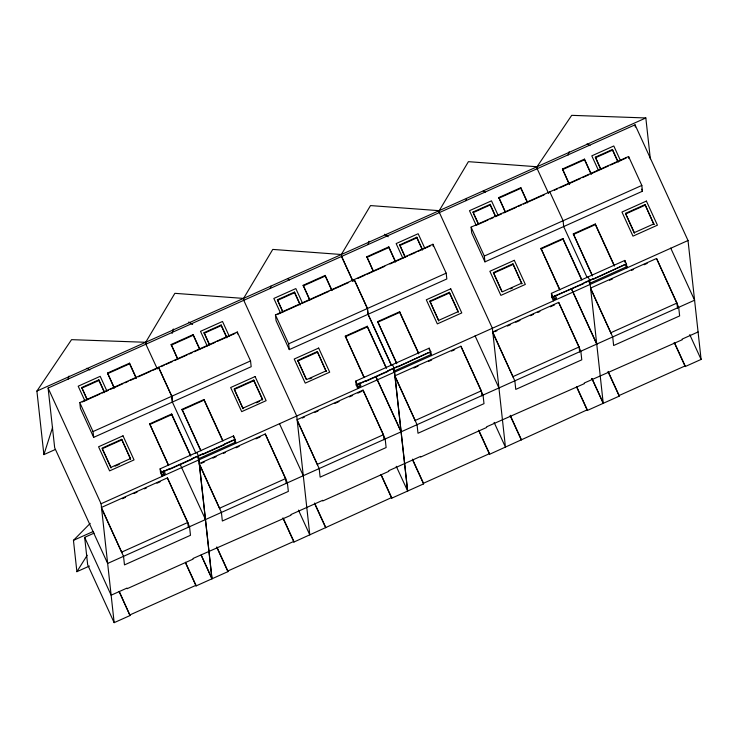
<?xml version="1.0" encoding="UTF-8"?>
<svg xmlns="http://www.w3.org/2000/svg" width="738" height="738" viewBox="0 0 738 738"><rect width="100%" height="100%" fill="white"/><g stroke="black" fill="none" stroke-linecap="round" stroke-linejoin="round"><path stroke-width="1.11" d="M172.111 333.438L173.301 328.982M270.311 288.41L270.911 286.187M368.059 244.573L368.954 241.234M465.955 200.671L466.554 198.439M55.396 449.46L43.893 454.617L52.61 427.357M67.951 379.378L69.003 376.103M568.112 155.054L569.164 151.788M243.697 300.348L243.605 298.355L272.756 249.416L341.39 254.509L341.602 256.787M341.353 254.518L370.504 205.579L439.128 210.671L439.341 212.599M494.1 422.385L505.456 447.173L492.366 328.262L439.405 212.572L439.258 210.616L468.409 161.668L537.033 166.76L571.71 115.34L645.833 117.96L650.335 158.818M90.202 523.371L73.449 540.354L76.89 571.682L87.195 555.262M43.893 454.617L36.9 391.066L71.549 339.655L145.672 342.284M36.9 391.066L243.485 298.41L174.86 293.327L145.709 342.266L145.958 344.535M243.605 298.355L439.128 210.671M439.258 210.616L645.833 117.96M670.722 248.097L694.587 300.209L107.647 563.445L54.677 447.754L48.108 388.059L635.049 124.823L688.019 240.514L701.1 359.424L685.215 366.555L674.172 342.45M114.242 388.197L107.527 373.041L129.528 363.17L136.17 377.69M177.415 358.613L171.17 344.489L193.172 334.628L199.823 349.139M309.886 300.449L303.17 285.292L325.172 275.422L331.814 289.942M373.059 270.874L366.823 256.741L388.815 246.879L395.467 261.4M505.06 211.668L498.814 197.544L520.816 187.683L527.467 202.194M568.703 183.125L562.467 169.002L584.468 159.131L591.11 173.651M107.6 373.677L129.593 363.816L129.528 363.17M171.244 345.135L193.245 335.264L193.172 334.628M303.244 285.938L325.246 276.067L325.172 275.422M366.887 257.387L388.889 247.525L388.815 246.879M498.888 198.19L520.89 188.319L520.816 187.683M562.531 169.639L584.533 159.777L584.468 159.131M86.918 399.313L81.743 387.505L98.855 379.83L104.427 392.007M209.232 344.452L204.057 332.654L221.169 324.978L226.741 337.155M282.571 311.565L277.387 299.757L294.499 292.082L300.071 304.268M404.885 256.713L399.701 244.905L416.813 237.23L422.385 249.407M490.143 204.343L490.216 204.979L473.104 212.655L473.03 212.018L490.143 204.343L495.715 216.52M600.529 168.965L595.345 157.157L612.457 149.482L618.029 161.659M81.807 388.151L98.92 380.476L98.855 379.83M204.122 333.29L221.234 325.615L221.169 324.978M277.46 300.403L294.563 292.728L294.499 292.082M399.775 245.551L416.878 237.876L416.813 237.23M595.418 157.803L612.531 150.128L612.457 149.482M79.787 402.644L237.295 331.999L250.542 360.919L251.178 366.712L93.661 437.357L80.424 408.437L79.787 402.644L93.025 431.564L93.661 437.357M275.431 314.895L432.938 244.25L446.186 273.171L446.822 278.964L289.305 349.609L276.067 320.689L275.431 314.895L288.669 343.816L289.305 349.609M471.075 227.147L628.591 156.502L641.829 185.432L642.466 191.225L484.958 261.861L471.711 232.94L471.075 227.147L484.312 256.068L484.958 261.861M82.278 401.97L99.953 394.046M102.028 393.114L108.265 390.319M110.349 389.387L122.822 383.788M124.907 382.856L128.025 381.454M130.1 380.522L136.336 377.727M138.421 376.795L150.893 371.196M152.978 370.264L156.096 368.862M161.078 366.629L164.196 365.236M166.281 364.295L172.517 361.5M174.592 360.568L187.074 354.969M189.149 354.037L192.267 352.644M194.352 351.712L215.145 342.386M217.221 341.454L234.896 333.521M277.922 314.231L300.79 303.973M302.875 303.032L309.111 300.237M311.196 299.305L328.871 291.381M330.947 290.449L348.622 282.516M357.764 278.42L365.042 275.154M367.118 274.222L384.793 266.298M389.996 263.964L407.671 256.04M409.747 255.099L415.992 252.304M418.068 251.372L430.549 245.772M475.65 225.551L488.122 219.952M490.198 219.02L493.325 217.618M495.401 216.686L501.637 213.891M503.722 212.959L516.194 207.36M518.279 206.428L521.397 205.035M523.473 204.094L544.266 194.777M554.45 190.21L557.568 188.808M559.644 187.876L580.446 178.55M582.522 177.618L588.758 174.814M590.843 173.882L608.518 165.958M610.594 165.026L616.83 162.231M618.914 161.299L626.193 158.033M93.025 431.564L250.542 360.919M288.669 343.816L446.186 273.171M484.312 256.068L641.829 185.432M168.236 464.949L149.657 423.861L171.65 414L190.644 455.475M200.127 449.396L182.009 409.35L204.011 399.489L223.005 440.964M363.889 377.201L345.301 336.122L367.303 326.251L386.288 367.727M396.721 363.723L377.662 321.602L399.655 311.74L418.649 353.216M559.533 289.453L540.945 248.374L562.946 238.503L581.931 279.988M592.365 275.984L573.306 233.863L595.308 223.992L614.293 265.468M149.722 424.507L171.723 414.645L171.65 414M182.083 409.996L204.085 400.125L204.011 399.489M345.366 336.759L367.367 326.897L367.303 326.251M377.727 322.248L399.728 312.386L399.655 311.74M541.019 249.02L563.011 239.149L562.946 238.503M573.371 234.499L595.372 224.638L595.308 223.992M121.669 439.322L102.112 448.095L110.94 467.375L130.497 458.602L121.669 439.322L130.571 459.248L130.497 458.602M253.761 380.079L234.204 388.852L243.106 408.778L234.278 389.489L253.826 380.725L253.761 380.079L262.59 399.359L243.033 408.132M306.196 379.258L297.755 360.347L317.312 351.574L326.214 371.5L317.312 351.574M429.848 301.104L449.405 292.331L458.233 311.611L438.676 320.384L429.848 301.104L438.75 321.03M501.84 291.51L493.408 272.599L512.956 263.826L521.858 283.752L512.956 263.826M634.394 233.282L625.492 213.356L645.049 204.583L653.951 224.509L645.049 204.583M121.742 439.968L102.185 448.732L111.014 468.021M297.829 360.993L317.386 352.22M429.922 301.75L449.479 292.977L449.405 292.331M493.473 273.244L513.03 264.472M625.566 214.002L645.123 205.229M326.141 370.854L306.584 379.627L297.755 360.347M521.784 283.106L502.227 291.879L493.408 272.599M653.877 223.872L634.32 232.636L625.492 213.356M115.128 466.167L119.242 464.322M256.483 402.773L259.573 401.389M309.748 378.889L311.805 377.967M510.539 288.835L512.596 287.912M160.109 468.842L161.76 472.458L162.185 476.342L160.533 472.726L160.109 468.842L233.531 435.918L235.191 439.534L235.616 443.418L233.955 439.802M355.753 381.103L357.404 384.71L357.838 388.594L356.177 384.987L355.753 381.103L429.175 348.17L430.835 351.786L431.26 355.67L429.608 352.054M551.397 293.355L553.057 296.971L553.482 300.855L551.821 297.239L551.397 293.355L624.828 260.422L626.479 264.038L626.903 267.922L625.252 264.305L593.786 279.093L593.721 278.447L589.616 280.292M160.533 472.726L170.063 468.455L170.137 469.1L192.138 459.23L192.064 458.584L197.203 456.287L198.946 459.857M199.343 455.318L202.424 453.944L202.498 454.58L224.5 444.719L224.426 444.073L233.005 440.226M356.177 384.987L365.716 380.707L365.78 381.352L387.782 371.482L387.708 370.845L392.847 368.539L394.544 372.136L392.939 368.493M393.963 368.041L398.068 366.196L398.142 366.841L428.649 352.478M551.821 297.239L583.426 283.743L583.361 283.097M584.385 282.636L588.583 280.754M161.76 472.458L235.191 439.534M357.404 384.71L430.835 351.786M553.057 296.971L626.479 264.038M162.111 475.106L165.257 473.695L163.937 470.798M198.171 458.935L235.892 442.016M357.764 387.358L360.9 385.946L359.581 383.059M393.824 371.186L431.536 354.268M553.408 299.61L556.553 298.198L555.225 295.311M590.511 282.968L627.18 266.519M119.427 591.839L130.054 615.538L114.159 622.66L101.078 503.75L688.019 240.514M188.365 527.513L187.812 522.458L167.397 477.873L101.392 507.467L121.881 552.707M286.233 483.621L285.68 478.565L265.265 433.981L199.26 463.575L219.749 508.805M384.009 439.774L383.456 434.71L363.041 390.125L297.045 419.728L317.524 464.958M481.877 395.872L481.324 390.817L460.909 346.233L394.913 375.826L415.393 421.066M579.653 352.026L579.099 346.971L558.684 302.377L492.689 331.98L513.168 377.21M677.53 308.133L676.967 303.069L656.552 258.484L590.557 288.088L611.046 333.318M122.416 498.722L125.561 497.311M133.938 493.547L137.083 492.135M144.417 488.851L146.511 487.91M156.991 483.215L160.128 481.803M201.428 463.279L204.574 461.868M212.95 458.113L216.096 456.702M223.429 453.418L225.524 452.477M236.003 447.772L239.14 446.37M255.901 438.852L260.099 436.97M302.349 418.022L304.443 417.081M314.923 412.385L318.06 410.974M334.821 403.455L339.019 401.573M349.489 396.878L352.635 395.467M357.875 393.114L362.063 391.241M413.834 368.013L418.031 366.14M428.501 361.435L431.647 360.033M451.555 351.103L454.691 349.692M494.857 331.685L496.951 330.744M507.421 326.048L510.567 324.637M515.807 322.285L519.995 320.403M530.474 315.707L533.611 314.296M537.808 312.423L539.902 311.482M550.373 306.777L554.57 304.905M609.487 280.274L612.623 278.863M631.488 270.403L633.582 269.462M644.053 264.767L647.198 263.355M73.449 540.354L93.311 531.452M114.159 622.66L87.684 564.819L84.658 537.356L94.113 533.113M76.89 571.682L89.436 566.055M121.807 552.061L187.812 522.458M219.675 508.168L285.68 478.565M317.451 464.313L383.456 434.71M415.328 420.42L481.324 390.817M513.104 376.565L579.099 346.971M610.972 332.672L676.967 303.069M698.074 331.962L682.189 339.083L682.263 339.729L584.321 382.985L584.395 383.622L486.545 426.832L486.619 427.477L420.614 457.08L420.54 456.435L388.677 470.724L388.741 471.37L322.746 500.973L322.672 500.327L290.901 514.58L290.966 515.225L193.024 558.472L193.098 559.118L127.102 588.721L127.028 588.075L111.143 595.197L84.658 537.356M129.98 614.892L195.976 585.299L185.422 562.236M185.496 562.882L196.05 585.935L227.922 571.646L227.848 571L293.853 541.397L283.291 518.344M282.885 517.947L293.918 542.043L391.629 497.55L381.066 474.497M381.14 475.134L391.694 498.196L423.566 483.897L423.492 483.252L489.497 453.658L478.944 430.605M478.528 430.199L489.562 454.294L587.273 409.802L576.719 386.749M576.784 387.395L587.347 410.448L619.21 396.149L619.145 395.513L685.141 365.91L674.587 342.856M587.005 143.919L589.994 145.635M86.844 368.244L89.842 369.95M483.27 190.967L485.198 192.221M384.406 234.25L388.262 236.75M287.617 278.715L289.545 279.96M188.762 321.999L192.618 324.499M641.525 189.159L642.466 191.225M620.51 160.644L613.795 145.976L591.802 155.847L598.518 170.515M612.531 150.128L618.103 162.305M689.753 334.637L701.1 359.424M595.345 157.157L600.916 169.334M584.533 159.777L591.184 174.297M595.372 224.638L614.367 266.114M562.467 169.002L569.588 184.555M573.306 233.863L592.291 275.339M549.782 191.852L563.122 220.727L563.666 226.566L587.153 277.626M588.112 276.888L589.763 280.505L603.232 403.317L591.885 378.529M537.181 168.716L548.62 193.467M588.49 280.791L590.243 284.37M590.631 288.724L612.697 336.934L613.638 345.513L679.643 315.91L678.692 307.331L656.552 258.484M563.011 239.149L581.535 279.591M571.516 288.816L596.811 344.056M571.424 288.862L596.719 344.102M608.103 371.408L619.145 395.513M608.177 372.053L619.21 396.149M520.89 188.319L527.532 202.839M540.945 248.374L559.939 289.849M591.977 378.483L603.324 403.28M498.814 197.544L505.465 212.064M498.196 215.505L491.48 200.837L469.488 210.699L476.204 225.367M490.216 204.979L495.327 216.151M473.03 212.018L478.611 224.195M473.565 213.669L478.215 223.817M493.233 333.659L514.829 380.826L515.77 389.406L581.775 359.812L580.824 351.223L558.684 302.377M475.078 335.836L498.934 387.948M510.235 415.3L521.268 439.405M510.309 415.946L521.342 440.042M449.479 292.977L458.307 312.257M424.867 248.392L418.151 233.725L396.149 243.586L402.865 258.263M416.878 237.876L422.459 250.053M399.701 244.905L405.273 257.082M388.889 247.525L395.54 262.036M399.728 312.386L418.723 353.862M366.823 256.741L373.465 271.261M377.662 321.602L396.647 363.087M354.231 279.554L367.478 308.475L368.114 314.268L391.509 365.365M354.139 279.591L367.376 308.512L368.022 314.305L391.417 365.411M392.468 364.637L394.12 368.253L407.68 491.028L396.232 466.278M341.629 256.427L352.976 281.215M341.537 256.464L352.884 281.252M394.978 376.472L417.053 424.682L417.994 433.261L483.99 403.658L483.049 395.079L460.909 346.233M367.367 326.897L386.361 368.373M375.873 376.565L401.158 431.804M375.78 376.611L401.066 431.85M412.459 459.156L423.492 483.252M412.533 459.792L423.566 483.897M325.246 276.067L331.888 290.587M345.301 336.122L364.286 377.598M303.17 285.292L309.822 299.812M302.552 303.253L295.837 288.576L273.835 298.447L280.551 313.115M294.563 292.728L300.145 304.905M277.387 299.757L282.958 311.934M243.761 300.32L296.722 416.001L309.812 534.921L298.456 510.124M297.589 421.407L319.185 468.575L320.126 477.154L386.122 447.551L385.181 438.972L363.041 390.125M279.434 423.584L303.29 475.696M314.591 503.048L325.624 527.144M314.665 503.694L325.698 527.79M253.826 380.725L262.654 400.005M229.223 336.141L222.507 321.473L200.505 331.334L207.221 346.002M221.234 325.615L226.815 337.801M204.057 332.654L209.629 344.831M193.245 335.264L199.417 348.751M204.085 400.125L222.599 440.568M171.17 344.489L177.821 359.009M182.009 409.35L201.004 450.826M158.587 367.303L171.825 396.223L172.461 402.016M158.495 367.339L171.733 396.26L172.369 402.053L195.856 453.114M196.815 452.376L198.476 455.992L212.027 578.767L201.151 555.013L211.935 578.813L198.854 459.903M145.893 344.212L157.332 368.963M199.334 464.22L221.409 512.421L222.35 521.01L288.346 491.407L287.405 482.827L265.265 433.981M171.723 414.645L190.718 456.121M180.137 464.35L205.515 519.552M216.815 546.895L227.848 571M216.889 547.541L227.922 571.646M129.593 363.816L136.244 378.336M149.657 423.861L168.642 465.346M107.527 373.041L114.169 387.551M106.909 390.992L100.193 376.325L78.191 386.195L84.907 400.863M98.92 380.476L104.501 392.653M81.743 387.505L87.315 399.682M48.108 388.059L101.078 503.75M101.936 509.155L123.532 556.314L124.482 564.902L190.478 535.299L189.537 526.72L167.397 477.873M119.021 591.433L130.054 615.538M685.141 365.91L685.215 366.555M635.049 124.823L635.298 127.074M628.591 156.502L628.804 158.439M624.828 260.422L625.04 262.368M587.273 409.802L587.347 410.448M554.579 295.523L554.93 298.742M537.061 166.742L537.282 169.03M489.497 453.658L489.562 454.294M432.938 244.25L433.151 246.178M429.175 348.17L429.387 350.107M394.498 372.155L407.588 491.065M391.629 497.55L391.694 498.196M358.936 383.271L359.406 387.561M293.853 541.397L293.918 542.043M237.295 331.999L237.507 333.927M233.531 435.918L233.743 437.855M195.976 585.299L196.05 585.935M163.292 471.019L163.762 475.309M123.006 435.817L98.569 446.776L109.602 470.881L134.039 459.912L123.006 435.817M255.099 376.574L230.653 387.533L241.695 411.638L266.132 400.679L255.099 376.574M318.659 348.068L294.213 359.028L305.246 383.133L329.692 372.173L318.659 348.068M450.743 288.826L426.306 299.794L437.339 323.89L461.785 312.93L450.743 288.826M514.303 260.32L489.857 271.289L500.89 295.385L525.336 284.425L514.303 260.32M646.396 201.077L621.95 212.046L632.983 236.142L657.429 225.182L646.396 201.077"/></g></svg>
